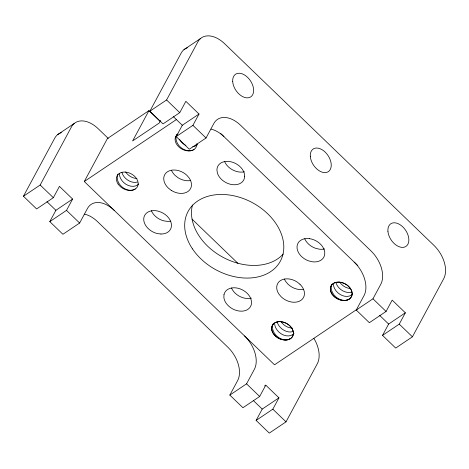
<?xml version="1.0" encoding="UTF-8"?>
<svg xmlns="http://www.w3.org/2000/svg" width="469" height="469" viewBox="0 0 469 469"><rect width="100%" height="100%" fill="white"/><g stroke="black" fill="none" stroke-linecap="round" stroke-linejoin="round"><path stroke-width="0.7" d="M114.231 210.37A26.2 16.743 56.1 0 0 87.433 208.541L79.636 223.027L62.91 234.271L49.79 221.632L66.51 210.382L72.613 199.055L59.44 186.363L53.343 197.695L36.623 208.945L23.45 196.253L54.721 138.185A26.2 16.743 56.1 0 1 61.421 132.651M23.45 196.253L40.17 185.009L71.44 126.935A26.2 16.743 56.1 0 1 98.232 128.764L108.251 138.414M49.79 221.632L55.893 210.3L72.613 199.055M356.932 309.358L274.517 364.8L84.285 181.521L107.413 138.566L148.943 110.625L160.462 121.723M148.943 110.625L132.621 140.946L159.237 123.042L160.627 120.457M149.857 111.217L166.577 99.967L197.848 41.899A26.2 16.743 56.1 0 1 224.639 43.728L433.901 245.334A26.2 16.743 56.1 0 1 443.686 278.75L412.421 336.824L395.701 348.068L382.528 335.382L399.248 324.132L405.351 312.805L392.178 300.119L386.081 311.445L369.361 322.695L356.241 310.05L372.961 298.806L380.758 284.32A26.2 16.743 56.1 0 0 370.967 250.903L240.638 125.334A26.2 16.743 56.1 0 0 213.841 123.505L206.043 137.992L189.318 149.236L176.197 136.596L192.917 125.346L199.02 114.02L185.847 101.327L179.75 112.66L163.03 123.904L149.857 111.217L181.128 53.149A26.2 16.743 56.1 0 1 187.295 47.785M176.197 136.596L182.3 125.264L199.02 114.02M313.843 338.319A26.2 16.743 56.1 0 1 317.279 363.786L286.014 421.86L269.294 433.104L256.121 420.417L272.841 409.167L278.944 397.841L265.771 385.155L259.674 396.481L242.954 407.731L229.833 395.086L237.631 380.599A26.2 16.743 56.1 0 0 227.84 347.189L97.505 221.62A26.2 16.743 56.1 0 0 84.613 214.151M229.833 395.086L246.553 383.841L254.35 369.355A26.2 16.743 56.1 0 0 244.56 335.939M256.121 420.417L262.224 409.091L278.944 397.841M356.241 310.05L364.038 295.564A26.2 16.743 56.1 0 0 354.247 262.153M382.528 335.382L388.631 324.056L405.351 312.805M57.54 134.697L74.26 123.447M183.948 49.661L200.668 38.411M84.285 181.521L176.397 119.554M264.575 385.958L265.771 385.155M220.846 133.624L357.859 265.624M166.577 99.967L179.75 112.66M192.917 125.346L206.043 137.992M372.961 298.806L386.081 311.445M399.248 324.132L412.421 336.824M173.342 116.64L182.3 125.264M379.673 315.426L388.631 324.056M192.056 219.158L237.918 263.338M40.17 185.009L53.343 197.695M66.51 210.382L79.636 223.027M246.553 383.841L259.674 396.481M272.841 409.167L286.014 421.86M46.935 201.676L55.893 210.3M253.266 400.462L262.224 409.091M196.886 143.725A11.526 8.401 28.3 0 1 182.277 149.283A11.526 8.401 28.3 0 1 177.944 133.987M324.554 248.916A14.674 10.693 28.3 0 1 319.055 249.139L315.432 248.248A14.674 10.693 28.3 0 1 304.703 238.727M244.413 171.771A14.674 10.693 28.3 0 1 224.592 161.518M251.396 298.155A14.674 10.693 28.3 0 1 231.516 288.025M170.511 221.163A14.674 10.693 28.3 0 1 167.785 221.386L164.185 220.934A14.674 10.693 28.3 0 1 151.364 210.716M283.217 254.075A52.399 38.2 28.3 0 1 222.822 257.205A52.399 38.2 28.3 0 1 192.466 205M190.625 180.542A14.674 10.693 28.3 0 1 178.021 177.71L175.054 175.371A14.674 10.693 28.3 0 1 171.419 170.2M303.595 289.379A14.674 10.693 28.3 0 1 288.019 284.208L285.691 281.441A14.674 10.693 28.3 0 1 284.39 279.037M349.282 299.058A11.643 8.805 39.9 0 1 335.945 296.924A11.643 8.805 39.9 0 1 331.976 284.155M333.324 283.722A11.643 8.805 39.9 0 0 339.902 294.333A11.643 8.805 39.9 0 0 351.41 295.112A11.643 8.002 17.9 0 0 352.694 294.004M351.357 292.158A11.643 8.805 39.9 0 1 335.827 282.379M350.267 288.517A11.643 8.805 39.9 0 1 339.626 282.045M194.025 149.476A11.643 8.805 39.9 0 1 180.682 147.342A11.643 8.805 39.9 0 1 176.719 134.574M192.736 146.774A11.643 8.805 39.9 0 0 196.148 145.531A11.643 8.002 17.9 0 0 197.437 144.423M185.953 145.49A11.643 8.805 39.9 0 1 179.51 139.352M135.301 188.978A11.643 8.805 39.9 0 1 121.963 186.85A11.643 8.805 39.9 0 1 117.995 174.075M119.337 173.647A11.643 8.805 39.9 0 0 125.921 184.253A11.643 8.805 39.9 0 0 137.429 185.032A11.643 8.002 17.9 0 0 138.713 183.924M137.37 182.078A11.643 8.805 39.9 0 1 121.84 172.305M136.954 178.466A11.643 8.805 39.9 0 1 125.645 171.965M290.563 338.565A11.643 8.805 39.9 0 1 277.22 336.431A11.643 8.805 39.9 0 1 273.257 323.657M274.6 323.229A11.643 8.805 39.9 0 0 281.183 333.84A11.643 8.805 39.9 0 0 292.685 334.614A11.643 8.002 17.9 0 0 293.975 333.506M292.633 331.665A11.643 8.805 39.9 0 1 277.103 321.886M292.216 328.048A11.643 8.805 39.9 0 1 280.908 321.546M211.021 129.116A26.2 16.743 56.1 0 1 223.912 136.585M223.983 294.673L223.877 297.604A14.674 10.693 28.3 0 0 239.096 311.029A14.674 10.693 28.3 0 0 251.49 301.338L250.657 298.284A14.674 10.693 28.3 0 0 236.27 287.913A14.674 10.693 28.3 0 0 223.983 294.673M244.683 176.221L244.167 179.029A14.674 10.693 28.3 0 1 230.648 184.335A14.674 10.693 28.3 0 1 217.358 172.926L216.924 169.901A14.674 10.693 28.3 0 1 230.959 161.787A14.674 10.693 28.3 0 1 244.683 176.221M309.534 238.668L306.005 238.569A14.674 10.693 28.3 0 0 297.082 248.306A14.674 10.693 28.3 0 0 308.631 260.881L312.248 261.772A14.674 10.693 28.3 0 0 324.706 252.134A14.674 10.693 28.3 0 0 309.534 238.668M160.978 234.019L157.385 233.568A14.674 10.693 28.3 0 1 143.719 219.105A14.674 10.693 28.3 0 1 157.807 211.05L161.389 212.264A14.674 10.693 28.3 0 1 171.472 225.519A14.674 10.693 28.3 0 1 160.978 234.019M299.949 284.243L296.977 281.904A14.674 10.693 28.3 0 0 280.339 280.673A14.674 10.693 28.3 0 0 278.885 294.075L281.218 296.842A14.674 10.693 28.3 0 0 300.828 300.412A14.674 10.693 28.3 0 0 299.949 284.243M171.22 190.344L168.248 188.005A14.674 10.693 28.3 0 1 167.369 171.836A14.674 10.693 28.3 0 1 186.979 175.406L189.306 178.173A14.674 10.693 28.3 0 1 187.858 191.575A14.674 10.693 28.3 0 1 171.22 190.344M118.082 184.018A11.526 8.401 28.3 0 0 136.948 187.453A11.526 8.401 28.3 0 0 126.782 172.264A11.526 8.401 28.3 0 0 118.082 184.018M273.339 333.6A11.526 8.401 28.3 0 0 292.21 337.035A11.526 8.401 28.3 0 0 282.045 321.845A11.526 8.401 28.3 0 0 273.321 333.582A11.526 8.401 28.3 0 0 292.193 337.018A11.526 8.401 28.3 0 0 282.021 321.828A11.526 8.401 28.3 0 0 273.339 333.6M332.064 294.098A11.526 8.401 28.3 0 0 350.935 297.534A11.526 8.401 28.3 0 0 340.764 282.338A11.526 8.401 28.3 0 0 332.046 294.081A11.526 8.401 28.3 0 0 350.912 297.516A11.526 8.401 28.3 0 0 340.746 282.32A11.526 8.401 28.3 0 0 332.064 294.098M192.472 248.875A52.399 38.2 28.3 0 0 278.234 264.487A52.399 38.2 28.3 0 0 232.02 195.438A52.399 38.2 28.3 0 0 192.472 248.875M387.922 231.258A13.624 8.706 56.1 0 0 404.401 247.134A13.624 8.706 56.1 0 0 402.795 226.879A13.624 8.706 56.1 0 0 387.922 231.258M310.32 156.494A13.624 8.706 56.1 0 0 326.793 172.363A13.624 8.706 56.1 0 0 325.187 152.114A13.624 8.706 56.1 0 0 310.32 156.494M232.712 81.723A13.624 8.706 56.1 0 0 249.186 97.599A13.624 8.706 56.1 0 0 247.585 77.344A13.624 8.706 56.1 0 0 232.712 81.723"/></g></svg>
